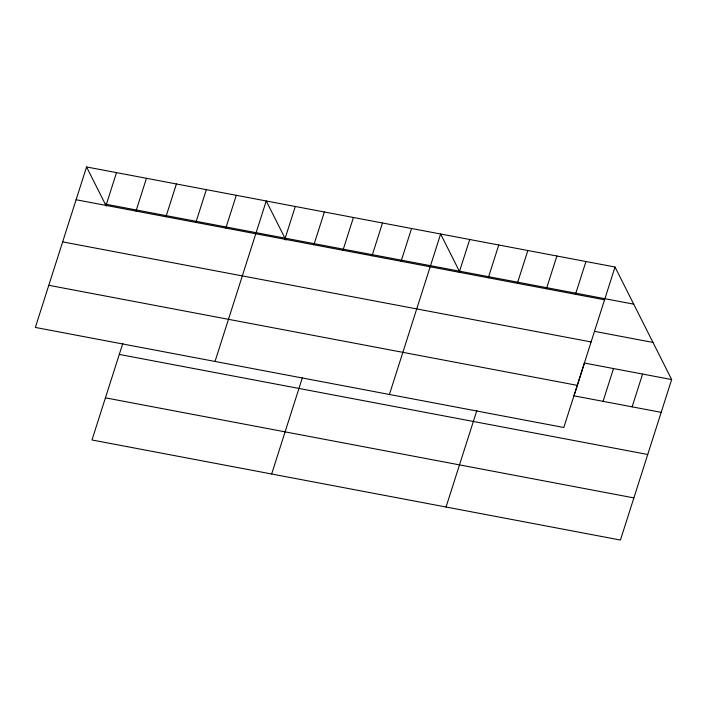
<?xml version="1.0" encoding="UTF-8"?>
<svg xmlns="http://www.w3.org/2000/svg" width="707" height="707" viewBox="0 0 707 707"><rect width="100%" height="100%" fill="white"/><g stroke="black" fill="none" stroke-linecap="round" stroke-linejoin="round"><path stroke-width="1.06" d="M86.563 166.958L35.35 327.438L563.806 427.496L615.019 267.016L86.563 166.958L106.244 206.064M106.05 205.41L116.514 172.632M135.991 211.084L146.455 178.297M122.806 343.39L91.981 439.984L620.437 540.042L671.65 379.562L615.019 267.016M165.942 216.757L176.405 183.97M195.883 222.422L206.347 189.644M225.833 228.096L236.297 195.309M215.025 361.454L266.239 200.982L285.911 240.08M284.841 239.266L295.305 206.479M313.908 244.772L324.372 211.985M342.975 250.269L353.438 217.491M271.656 473.999L302.481 377.405M372.041 255.775L382.496 222.997M401.099 261.281L411.562 228.494M389.416 394.479L440.629 233.999L459.32 271.143M459.232 272.283L469.695 239.505M488.298 277.789L498.762 245.002M517.365 283.295L527.829 250.508M446.046 507.016L476.872 410.431M546.423 288.792L556.886 256.014M575.489 294.298L585.953 261.519M603.053 401.337L613.517 368.559M632.12 406.843L642.583 374.056M105.255 204.102L633.711 304.16M76.1 199.745L604.556 299.803M594.834 331.415L652.959 342.427M62.658 241.882L591.105 341.941M671.65 379.562L584.459 363.053L573.996 395.84L661.186 412.349M48.801 285.301L577.257 385.359M119.289 354.428L647.736 454.486M105.431 397.838L633.887 497.905"/></g></svg>
